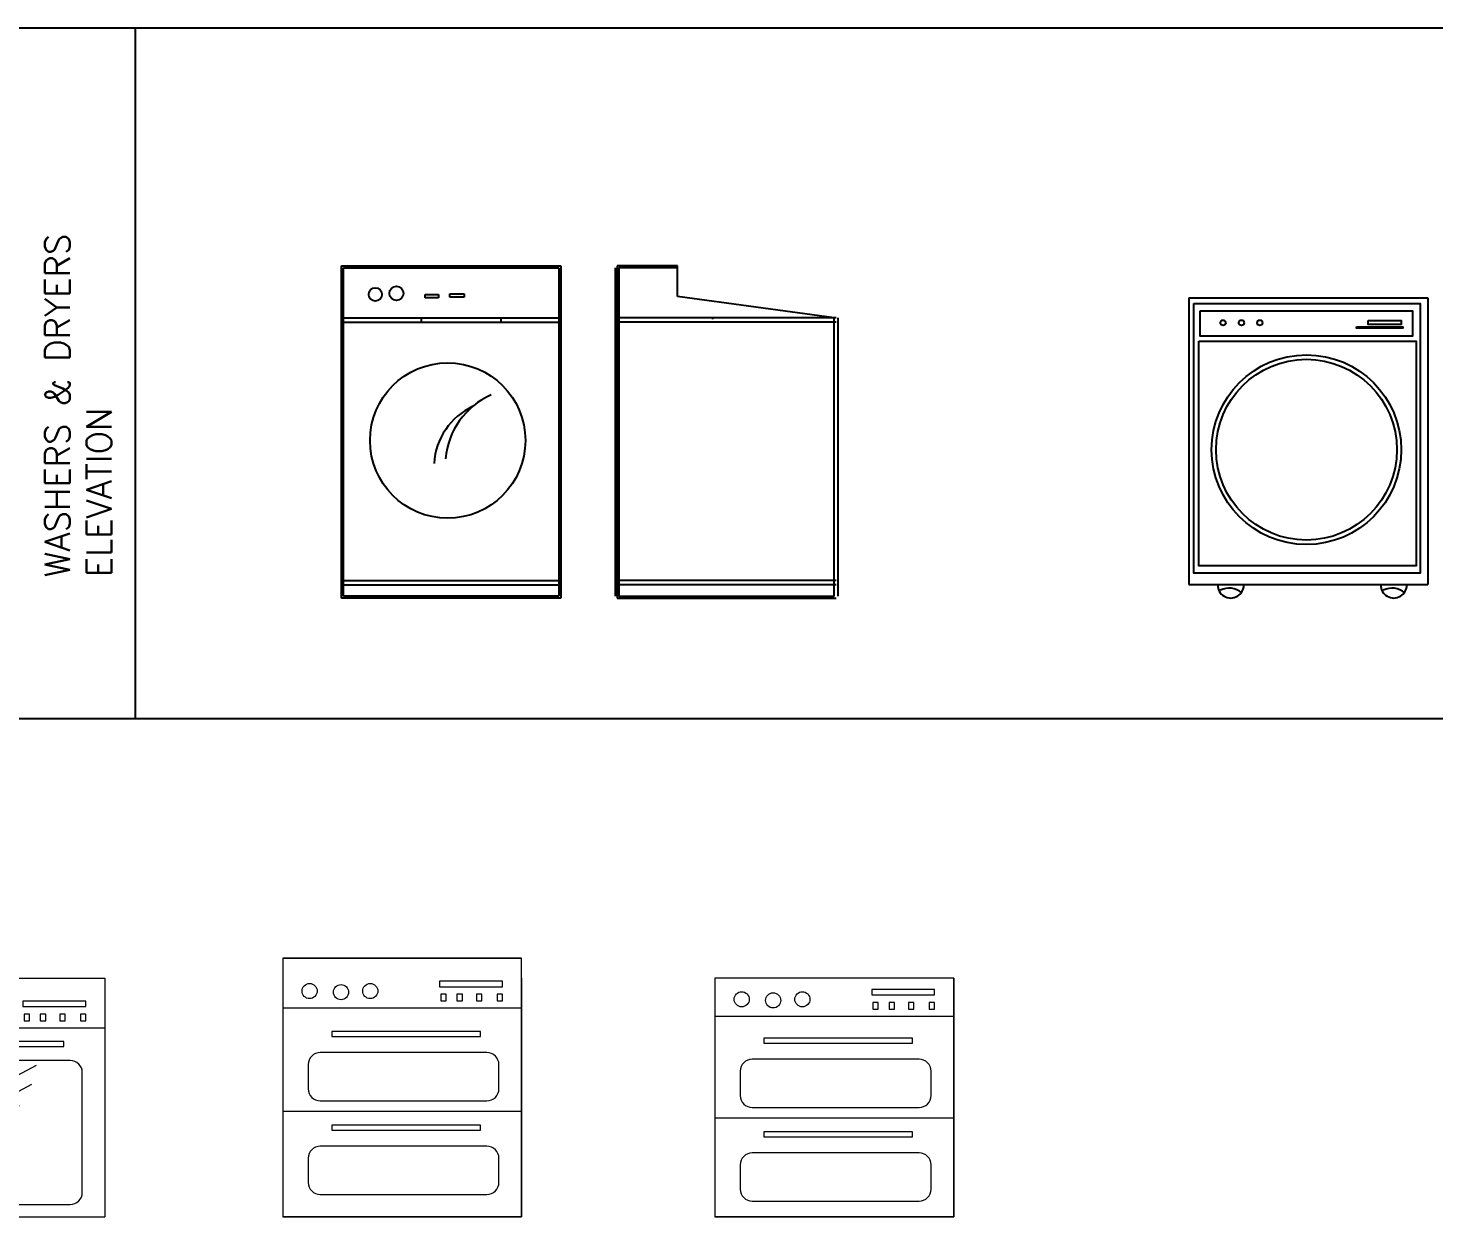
# Model space of a CAD drawing. Header units: millimetres. Extents: x 903 to 18764, y 10775 to 21237.
# Drawn here: x 8578 to 12109, y 13642 to 16628 of the extents above; entities that cross this region are included whole.
import ezdxf

# ---------------------------------------------------------------- set-up
doc = ezdxf.new("R2010")
doc.units = ezdxf.units.MM
doc.layers.add('www.cad-blocks.net', color=7, linetype='Continuous')
doc.styles.get("Standard").update_dxf_attribs({"font": 'arial.ttf'})

# ---------------------------------------------------------------- blocks, each defined once
blk = doc.blocks.new('A$C2BE2488E')
for p, q in [((0, 0), (0, 834.3)), ((0, 834.3), (550.4, 834.3)), ((5, 5), (5, 829.3)), ((5, 829.3), (545.4, 829.3)), ((545.4, 829.3), (545.4, 5)), ((550.4, 834.3), (550.4, 0)), ((210.3, 762.5), (243.8, 762.5)), ((210.3, 754.2), (210.3, 762.5)), ((243.8, 754.2), (210.3, 754.2)), ((243.8, 762.5), (243.8, 754.2)), ((271.7, 763.7), (308, 763.7)), ((271.7, 755.3), (271.7, 763.7)), ((308, 755.3), (271.7, 755.3)), ((308, 763.7), (308, 755.3)), ((0, 704), (550.4, 704)), ((0, 692.5), (550.4, 692.5)), ((200, 704), (200, 692.5)), ((400, 704), (400, 692.5)), ((0, 100), (5, 100)), ((0, 44.3), (550.4, 44.3)), ((0, 32.8), (550.4, 32.8)), ((550.4, 0), (0, 0)), ((545.4, 5), (5, 5))]:
    blk.add_line(p, q)
for centre, radius in [((84.8, 762.5), 16.7), ((137.8, 765.3), 17.6), ((266.6, 395.6), 195.1)]:
    blk.add_circle(centre, radius)
for centre, radius, start, end in [((455, 332.2), 194.9, 113.9639, 174.8558), ((403.1, 326.7), 171.3, 115.3043, 176.1612)]:
    blk.add_arc(centre, radius, start, end)
blk = doc.blocks.new('A$C1AFE7C90')
for p, q in [((0, 829.3), (0, 5)), ((5, 834.3), (5, 0)), ((5, 834.3), (5, 0)), ((156.8, 834.3), (5, 834.3)), ((10, 829.3), (10, 5)), ((156.8, 829.3), (10, 829.3)), ((156.8, 757.4), (156.8, 834.3)), ((550.4, 704), (156.8, 757.4)), ((0, 700), (5, 700)), ((555.4, 704), (5, 704)), ((10, 700), (5, 700)), ((555.4, 692.5), (5, 692.5)), ((10, 705), (550.4, 705)), ((245, 704), (245, 700)), ((550.4, 5), (550.4, 704)), ((560.4, 5), (560.4, 704)), ((555.4, 44.3), (5, 44.3)), ((555.4, 32.8), (5, 32.8)), ((5, 0), (555.4, 0)), ((10, 5), (550.4, 5))]:
    blk.add_line(p, q)
blk = doc.blocks.new('A$C390868B8')
for p, q in [((0, 4083), (0, 183)), ((0, 4083), (3250, 4083)), ((3250, 4083), (3250, 183)), ((0, 183), (3250, 183))]:
    blk.add_line(p, q)
for points in [[(68, 4009), (3146, 4009), (3146, 336), (68, 336)], [(154, 3906), (3043, 3906), (3043, 3563), (154, 3563)], [(2281, 3690), (2909, 3690), (2909, 3671), (2281, 3671)], [(2441, 3776), (2890, 3776), (2890, 3721), (2441, 3721)], [(137, 3494), (3094, 3494), (3094, 439), (137, 439)]]:
    blk.add_lwpolyline(points, close=True)
for centre, radius in [((465, 3745), 36.9), ((715, 3745), 36.9), ((965, 3745), 36.9), ((1599, 2018), 1290), ((1599, 2018), 1230)]:
    blk.add_circle(centre, radius)
for centre, radius, start, end in [((569, 178), 178, 178.4559, 1.5441), ((546, -142), 276, 50.6789, 115.521), ((2787, 178), 178, 178.4559, 1.5441), ((2764, -142), 276, 50.6789, 115.521)]:
    blk.add_arc(centre, radius, start, end)
blk = doc.blocks.new('A$C61D26F3B')
at = {"lineweight": 5}
for p, q in [((0, 600), (600, 600)), ((0, 600), (0, 0)), ((600, 600), (600, 0)), ((0, 475), (600, 475)), ((426.8, 380.5), (225.3, 272.7)), ((415.7, 332.5), (214.3, 224.7)), ((384.3, 278.9), (182.8, 171.2)), ((0, 0), (600, 0))]:
    blk.add_line(p, q, dxfattribs=at)
for points in [[(394, 528.2), (551.9, 528.2), (551.9, 541.8), (394, 541.8)], [(396.7, 492.9), (410.3, 492.9), (410.3, 509.2), (396.7, 509.2)], [(437.5, 492.9), (451.2, 492.9), (451.2, 509.2), (437.5, 509.2)], [(486.5, 492.9), (500.1, 492.9), (500.1, 509.2), (486.5, 509.2)], [(538.2, 492.9), (551.9, 492.9), (551.9, 509.2), (538.2, 509.2)], [(123, 428), (123, 428), (496.3, 428), (496.3, 428), (496.3, 440.4), (496.3, 440.4), (123, 440.4), (123, 440.4)]]:
    blk.add_lwpolyline(points, close=True, dxfattribs=at)
blk.add_lwpolyline([(63.9, 61.4, 0.414214), (93.9, 31.4), (512.9, 31.4, 0.414214), (542.9, 61.4), (542.9, 362.6, 0.414214), (512.9, 392.6), (93.9, 392.6, 0.414214), (63.9, 362.6)], format="xyb", close=True, dxfattribs=at)
for centre in [(67.4, 517.3), (146.3, 514.6), (219.8, 517.3)]:
    blk.add_circle(centre, 19, dxfattribs=at)
blk = doc.blocks.new('A$C0FF41B98')
at = {"lineweight": 5}
for p, q in [((0, 650), (600, 650)), ((0, 650), (600, 650)), ((0, 625), (0, 525)), ((600, 600), (600, 0)), ((0, 525), (600, 525)), ((600, 500), (600, 250)), ((600, 265), (0, 265)), ((0, 0), (600, 0)), ((600, 0), (0, 0)), ((600, 0), (0, 0))]:
    blk.add_line(p, q, dxfattribs=at)
for points in [[(0, 0), (600, 0), (600, 650), (0, 650)], [(0, 0), (600, 0), (600, 650), (0, 650)], [(394, 578.2), (551.9, 578.2), (551.9, 591.8), (394, 591.8)], [(396.7, 542.9), (410.3, 542.9), (410.3, 559.2), (396.7, 559.2)], [(437.5, 542.9), (451.2, 542.9), (451.2, 559.2), (437.5, 559.2)], [(486.5, 542.9), (500.1, 542.9), (500.1, 559.2), (486.5, 559.2)], [(538.2, 542.9), (551.9, 542.9), (551.9, 559.2), (538.2, 559.2)], [(123, 453), (123, 453), (496.3, 453), (496.3, 453), (496.3, 465.4), (496.3, 465.4), (123, 465.4), (123, 465.4)], [(123, 218), (123, 218), (496.3, 218), (496.3, 218), (496.3, 230.4), (496.3, 230.4), (123, 230.4), (123, 230.4)]]:
    blk.add_lwpolyline(points, close=True, dxfattribs=at)
for points in [[(63.9, 321.4, 0.414214), (93.9, 291.4), (512.9, 291.4, 0.414214), (542.9, 321.4), (542.9, 382.6, 0.414214), (512.9, 412.6), (93.9, 412.6, 0.414214), (63.9, 382.6)], [(63.9, 86.4, 0.414214), (93.9, 56.4), (512.9, 56.4, 0.414214), (542.9, 86.4), (542.9, 147.6, 0.414214), (512.9, 177.6), (93.9, 177.6, 0.414214), (63.9, 147.6)]]:
    blk.add_lwpolyline(points, format="xyb", close=True, dxfattribs=at)
for centre in [(67.4, 567.3), (146.3, 564.6), (219.8, 567.3)]:
    blk.add_circle(centre, 19, dxfattribs=at)
blk = doc.blocks.new('A$C417F2C42')
at = {"lineweight": 5}
for p, q in [((600, 600), (600, 0)), ((600, 600), (600, 0)), ((0, 554.2), (0, 504.2)), ((0, 554.2), (0, 504.2)), ((0, 504.2), (600, 504.2)), ((0, 504.2), (600, 504.2)), ((600, 500), (600, 250)), ((600, 500), (600, 250)), ((600, 248.3), (0, 248.3)), ((600, 248.3), (0, 248.3)), ((0, 0), (600, 0)), ((600, 0), (0, 0)), ((600, 0), (0, 0)), ((600, 0), (0, 0)), ((600, 0), (0, 0)), ((0, 0), (600, 0))]:
    blk.add_line(p, q, dxfattribs=at)
for points in [[(0, 0), (600, 0), (600, 600), (0, 600)], [(0, 0), (600, 0), (600, 600), (0, 600)], [(394, 557.5), (551.9, 557.5), (551.9, 571.1), (394, 571.1)], [(394, 557.5), (551.9, 557.5), (551.9, 571.1), (394, 571.1)], [(396.7, 522.1), (410.3, 522.1), (410.3, 538.4), (396.7, 538.4)], [(396.7, 522.1), (410.3, 522.1), (410.3, 538.4), (396.7, 538.4)], [(437.5, 522.1), (451.2, 522.1), (451.2, 538.4), (437.5, 538.4)], [(437.5, 522.1), (451.2, 522.1), (451.2, 538.4), (437.5, 538.4)], [(486.5, 522.1), (500.1, 522.1), (500.1, 538.4), (486.5, 538.4)], [(486.5, 522.1), (500.1, 522.1), (500.1, 538.4), (486.5, 538.4)], [(538.2, 522.1), (551.9, 522.1), (551.9, 538.4), (538.2, 538.4)], [(538.2, 522.1), (551.9, 522.1), (551.9, 538.4), (538.2, 538.4)], [(123, 436.3), (123, 436.3), (496.3, 436.3), (496.3, 436.3), (496.3, 448.7), (496.3, 448.7), (123, 448.7), (123, 448.7)], [(123, 436.3), (123, 436.3), (496.3, 436.3), (496.3, 436.3), (496.3, 448.7), (496.3, 448.7), (123, 448.7), (123, 448.7)], [(123, 201.3), (123, 201.3), (496.3, 201.3), (496.3, 201.3), (496.3, 213.7), (496.3, 213.7), (123, 213.7), (123, 213.7)], [(123, 201.3), (123, 201.3), (496.3, 201.3), (496.3, 201.3), (496.3, 213.7), (496.3, 213.7), (123, 213.7), (123, 213.7)]]:
    blk.add_lwpolyline(points, close=True, dxfattribs=at)
for points in [[(63.9, 304.7, 0.414214), (93.9, 274.7), (512.9, 274.7, 0.414214), (542.9, 304.7), (542.9, 365.9, 0.414214), (512.9, 395.9), (93.9, 395.9, 0.414214), (63.9, 365.9)], [(63.9, 304.7, 0.414214), (93.9, 274.7), (512.9, 274.7, 0.414214), (542.9, 304.7), (542.9, 365.9, 0.414214), (512.9, 395.9), (93.9, 395.9, 0.414214), (63.9, 365.9)], [(63.9, 69.7, 0.414214), (93.9, 39.7), (512.9, 39.7, 0.414214), (542.9, 69.7), (542.9, 130.9, 0.414214), (512.9, 160.9), (93.9, 160.9, 0.414214), (63.9, 130.9)], [(63.9, 69.7, 0.414214), (93.9, 39.7), (512.9, 39.7, 0.414214), (542.9, 69.7), (542.9, 130.9, 0.414214), (512.9, 160.9), (93.9, 160.9, 0.414214), (63.9, 130.9)]]:
    blk.add_lwpolyline(points, format="xyb", close=True, dxfattribs=at)
for centre in [(67.4, 546.6), (67.4, 546.6), (219.8, 546.6), (219.8, 546.6), (146.3, 543.9), (146.3, 543.9)]:
    blk.add_circle(centre, 19, dxfattribs=at)
blk = doc.blocks.new('FORMAT')
at = {"layer": 'www.cad-blocks.net', "color": 155, "true_color": 0x546d8e}
for p, q in [((18764.4, 16628.1), (2021.4, 16628.1)), ((8846.6, 16628.1), (8846.6, 14893.8)), ((2021.4, 14893.8), (18764.4, 14893.8))]:
    blk.add_line(p, q, dxfattribs=at)
at = {"layer": 'www.cad-blocks.net', "color": 155, "true_color": 0x546d8e, "insert": (8620.1, 15249), "char_height": 62.5, "attachment_point": 1, "rotation": 90}
blk.add_mtext_dynamic_manual_height_columns('{\\Fsimplex|c0;WASHERS & DRYERS ELEVATION}', width=1057.481, gutter_width=12.5, heights=[0], dxfattribs=at)

msp = doc.modelspace()

# ---------------------------------------------------------------- block references
for name, p in [('A$C2BE2488E', (9365, 15196.6)), ('A$C1AFE7C90', (10051.8, 15196.6)), ('A$C0FF41B98', (9217.3, 13642)), ('A$C61D26F3B', (8170.8, 13642)), ('A$C417F2C42', (10302.6, 13642))]:
    msp.add_blockref(name, p)
at = {"xscale": 0.184615, "yscale": 0.184615, "zscale": 0.184615}
msp.add_blockref('A$C390868B8', (11493.2, 15196.6), dxfattribs=at)
at = {"layer": 'www.cad-blocks.net'}
msp.add_blockref('FORMAT', (0, 0), dxfattribs=at)

doc.saveas('drawing.dxf')
